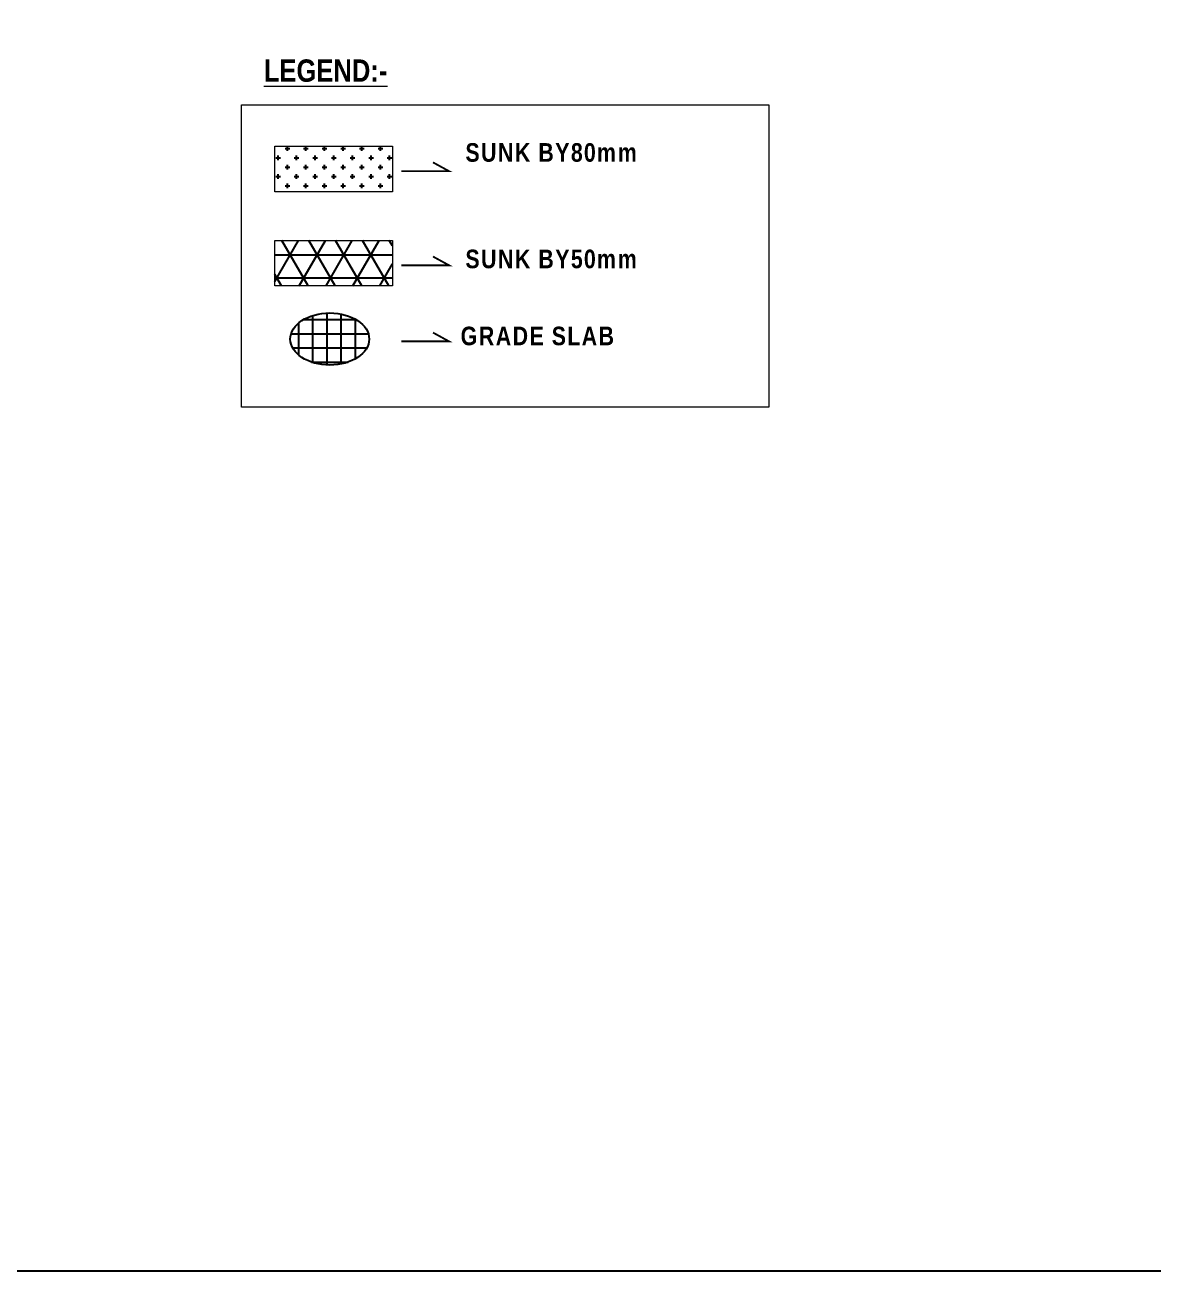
# Model space of a CAD drawing. Header units: millimetres. Extents: x 1798 to 243113, y 1193 to 150435.
# Drawn here: x 81616 to 96780, y 1193 to 17940 of the extents above; entities that cross this region are included whole.
import ezdxf

# ---------------------------------------------------------------- set-up
doc = ezdxf.new("R2010")
doc.units = ezdxf.units.MM
doc.linetypes.add('CONTINU', pattern=[0])
for name, color, linetype in [('A-WALL-PATT', 7, 'Continuous'), ('beam', 4, 'Continuous'), ('BEAM-1', 7, 'CONTINU'), ('DIM', 8, 'Continuous'), ('sub title', 22, 'Continuous')]:
    doc.layers.add(name, color=color, linetype=linetype)
doc.layers.add('Column outline', color=5, linetype='Continuous', lineweight=0)
doc.styles.add('sd', font='ARIALNB.TTF')

msp = doc.modelspace()

# ---------------------------------------------------------------- hatches: boundary and pattern name
at = {"layer": 'A-WALL-PATT'}
h = msp.add_hatch(dxfattribs=at)
h.set_pattern_fill('CROSS', color=8, scale=500)
h.set_pattern_definition([(0, (48737.31, 35902.07), (125, 125), [62.5, -187.5]), (90, (48768.56, 35870.82), (-125, 125), [62.5, -187.5])])
h.paths.add_polyline_path([(84975.2, 16310), (86556.5, 16310), (86556.5, 15699.1), (84975.2, 15699.1)])
h = msp.add_hatch(dxfattribs=at)
h.set_pattern_fill('NET3', color=8, scale=2500)
h.set_pattern_definition([(0, (48737.3, 36101.3), (0, 312.5), []), (60, (48737.3, 36101.3), (-270.633, 156.25), []), (120, (48737.3, 36101.3), (-270.633, -156.25), [])])
h.paths.add_polyline_path([(84975.2, 15045.1), (86556.5, 15045.1), (86556.5, 14434.1), (84975.2, 14434.1)])
at = {"layer": 'DIM'}
h = msp.add_hatch(dxfattribs=at)
h.set_pattern_fill('ANSI37', color=256, scale=60, angle=45)
h.set_pattern_definition([(90, (-247506.47, 226769.08), (-190.5, 4e-14), []), (180, (-247506.47, 226769.08), (-4e-14, -190.5), [])])
edge = h.paths.add_edge_path()
edge.add_ellipse((85713.5, 13719.1), major_axis=(-530, 0), ratio=0.6603774, start_angle=0, end_angle=360)

# ---------------------------------------------------------------- linework, layer by layer
at = {"layer": 'beam', "color": 4}
msp.add_lwpolyline([(201385.5, 1192.9), (1797.5, 1192.9), (1797.5, 42147.9), (201385.5, 42147.9)], close=True, dxfattribs=at)
at = {"layer": 'BEAM-1'}
msp.add_ellipse((85713.5, 13719.1, 239039.1), major_axis=(-530, 0), ratio=0.6603774, dxfattribs=at)
at = {"layer": 'Column outline'}
msp.add_lwpolyline([(84525.6, 16867.7), (91613.7, 16867.7), (91613.7, 12802.1), (84525.6, 12802.1)], close=True, dxfattribs=at)
at = {"layer": 'Column outline', "elevation": 239039.1}
for points in [[(84975.2, 16310), (86556.5, 16310), (86556.5, 15699.1), (84975.2, 15699.1)], [(84975.2, 15045.1), (86556.5, 15045.1), (86556.5, 14434.1), (84975.2, 14434.1)]]:
    msp.add_lwpolyline(points, close=True, dxfattribs=at)
at = {"layer": 'sub title', "color": 4, "const_width": 25, "elevation": 239039.1}
for points in [[(86674.2, 15974.6), (87317.2, 15974.6), (87101.2, 16092.6)], [(86674.2, 14709.6), (87317.2, 14709.6), (87101.2, 14827.6)], [(86674.2, 13687.1), (87317.2, 13687.1), (87101.2, 13805.1)]]:
    msp.add_lwpolyline(points, dxfattribs=at)

# ---------------------------------------------------------------- texts
at = {"layer": 'sub title', "color": 4, "lineweight": 18, "style": 'sd'}
msp.add_text('%%ULEGEND:-', height=300, dxfattribs=at).set_placement((84827.3, 17176.2, 239039.1))
at = {"layer": 'sub title', "char_height": 250, "width": 18596.495, "attachment_point": 2, "style": 'sd'}
for s, insert in [('{\\T1.1;\\C4;SUNK BY80mm }', (88701.4, 16351.1)), ('{\\T1.1;\\C4;SUNK BY50mm }', (88701.4, 14920)), ('{\\T1.1;\\C4;GRADE SLAB}', (88513.7, 13885.1, 239039.1))]:
    msp.add_mtext(s, dxfattribs=dict(at, insert=insert))

doc.saveas('drawing.dxf')
